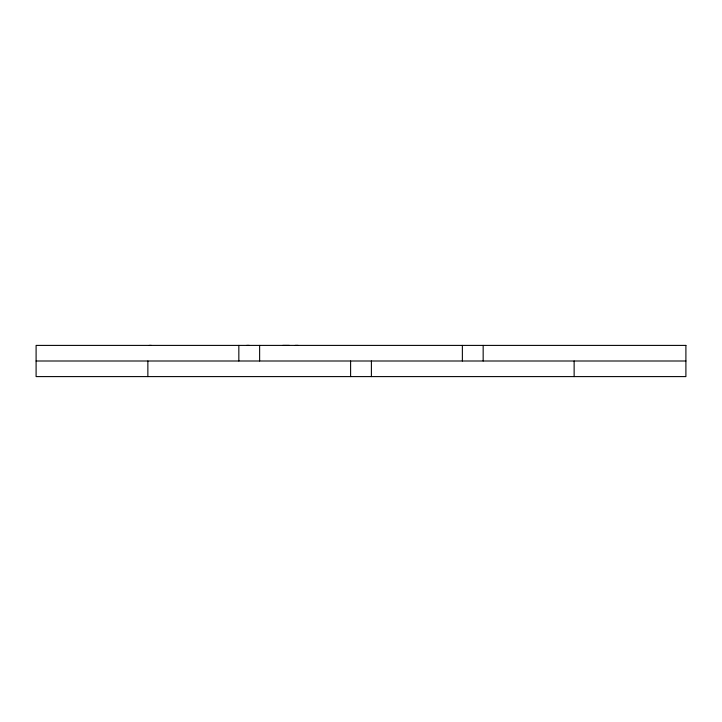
<?xml version="1.0" encoding="UTF-8"?>
<svg xmlns="http://www.w3.org/2000/svg" width="722" height="722" viewBox="0 0 722 722"><rect width="100%" height="100%" fill="white"/><g stroke="black" fill="none" stroke-linecap="round" stroke-linejoin="round"><path stroke-width="1.08" d="M149.274 345.405L151.322 345.405M246.671 345.405L249.234 345.405M282.735 345.405L289.323 345.405M295.289 345.405L298.06 345.405M36.1 361L685.9 361M574.134 361L574.134 376.595M483.162 345.405L483.162 361M462.369 345.405L462.369 361M371.397 361L371.397 376.595M350.603 361L350.603 376.595M259.631 345.405L259.631 361M238.838 345.405L238.838 361M147.866 361L147.866 376.595M685.9 345.405L36.1 345.405L36.1 376.595L685.9 376.595L685.9 345.405"/></g></svg>
